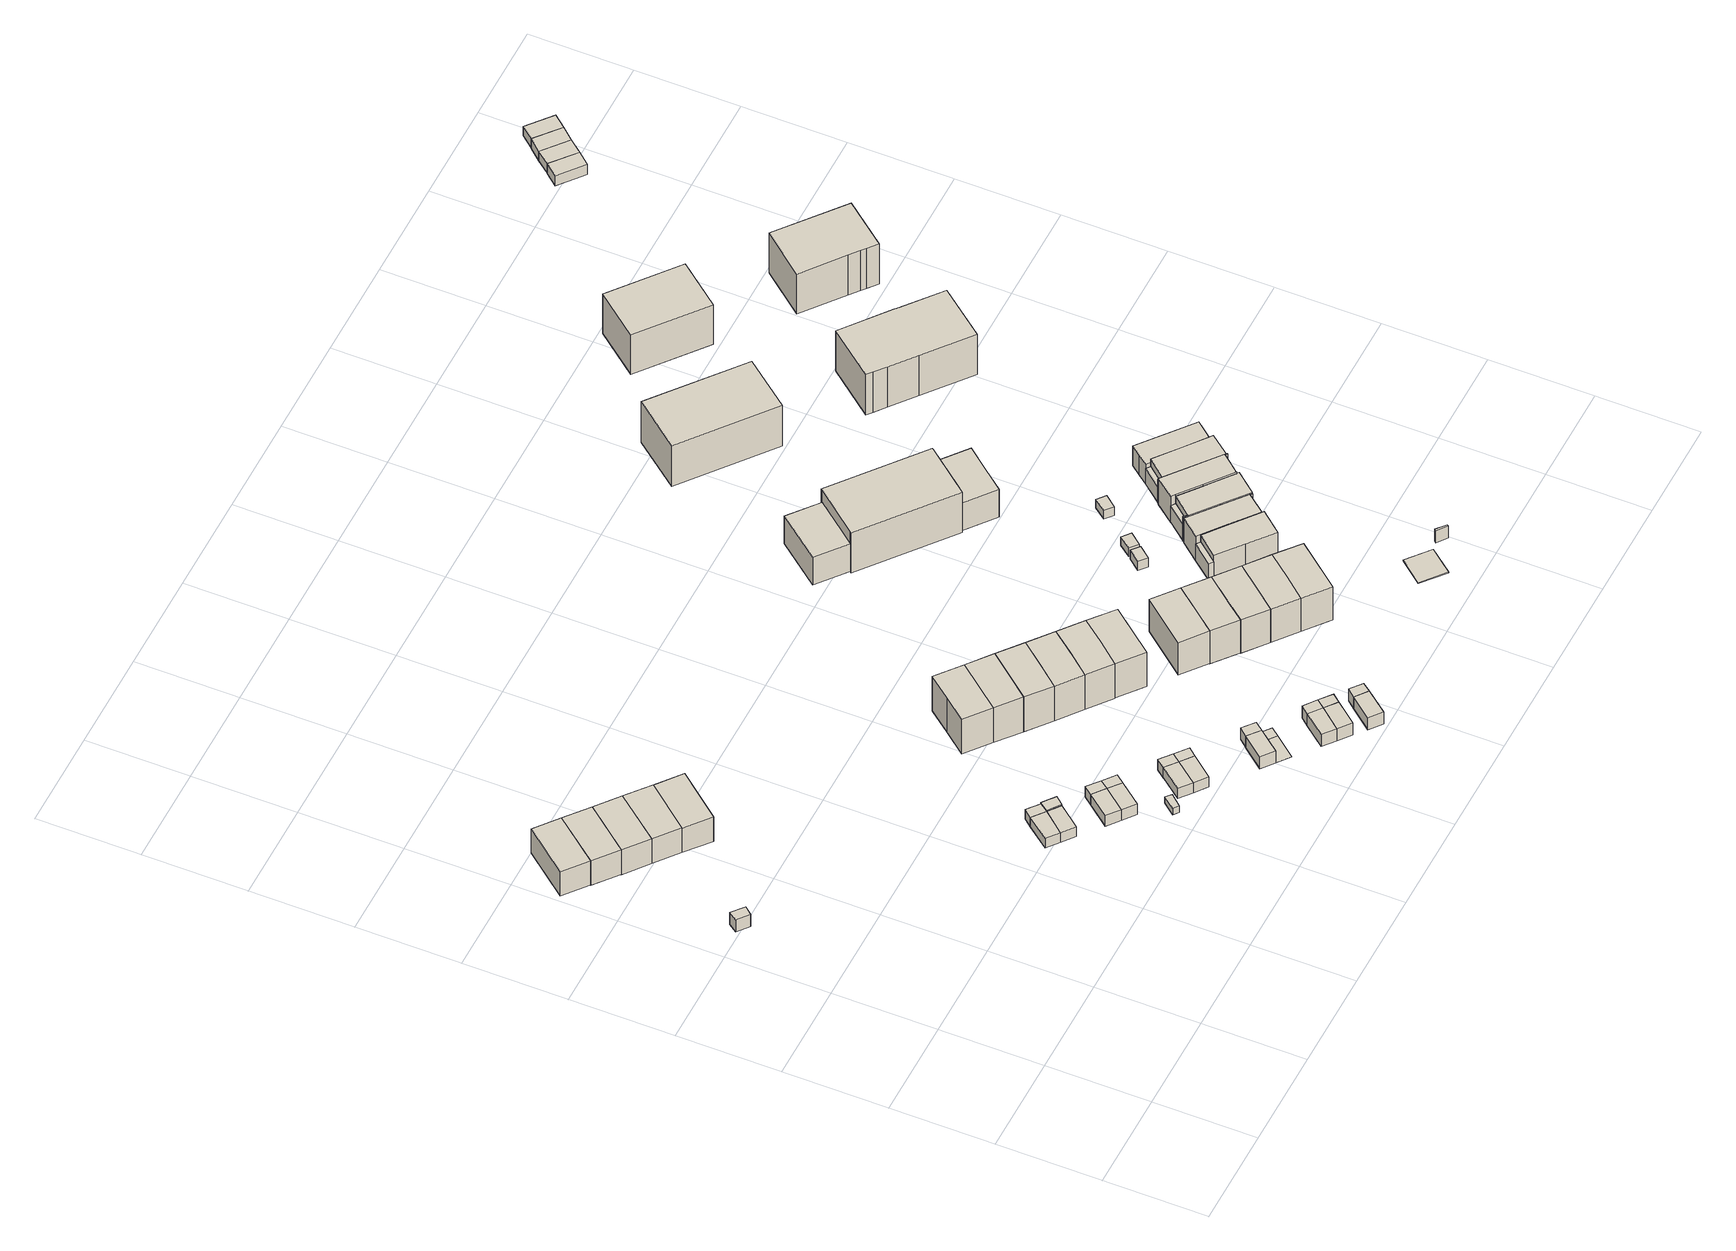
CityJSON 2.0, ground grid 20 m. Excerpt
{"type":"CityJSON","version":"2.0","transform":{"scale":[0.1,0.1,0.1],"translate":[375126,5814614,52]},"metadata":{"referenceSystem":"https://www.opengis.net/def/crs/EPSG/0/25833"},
"CityObjects":{
"building1":{"type":"Building","attributes":{"Gemeindeschluessel":"11000005","BezugspunktDach":"2200","function":"31001_1313","measuredHeight":3,"storeysAboveGround":1},"address":[{"country":"Germany","locality":"Berlin","thoroughfareNumber":"14 (1)","thoroughfareName":"Christoph-Kolumbus-Straße"}],"geometry":[{"type":"Solid","lod":"1","boundaries":[[[[0,1,2,3]],[[4,5,6,7]],[[4,7,3,2]],[[5,4,2,1]],[[6,5,1,0]],[[7,6,0,3]]]]}]},
"building2":{"type":"Building","attributes":{"Gemeindeschluessel":"11000005","BezugspunktDach":"2200","function":"31001_1010","measuredHeight":5.98,"storeysAboveGround":2},"address":[{"country":"Germany","locality":"Berlin","thoroughfareNumber":"14D","thoroughfareName":"Christoph-Kolumbus-Straße"}],"geometry":[{"type":"Solid","lod":"1","boundaries":[[[[8,9,10,11]],[[12,13,14,15]],[[12,15,11,10]],[[13,12,10,9]],[[14,13,9,8]],[[15,14,8,11]]]]}]},
"building3":{"type":"Building","attributes":{"Gemeindeschluessel":"11000005","BezugspunktDach":"2200","function":"31001_1010","measuredHeight":6.07,"storeysAboveGround":2},"address":[{"country":"Germany","locality":"Berlin","thoroughfareNumber":"14C","thoroughfareName":"Christoph-Kolumbus-Straße"}],"geometry":[{"type":"Solid","lod":"1","boundaries":[[[[16,17,9,8]],[[18,19,20,21]],[[18,21,8,9]],[[19,18,9,17]],[[20,19,17,16]],[[21,20,16,8]]]]}]},
"building4":{"type":"Building","attributes":{"Gemeindeschluessel":"11000005","BezugspunktDach":"2200","function":"31001_1010","measuredHeight":6.18,"storeysAboveGround":2},"address":[{"country":"Germany","locality":"Berlin","thoroughfareNumber":"14B","thoroughfareName":"Christoph-Kolumbus-Straße"}],"geometry":[{"type":"Solid","lod":"1","boundaries":[[[[22,23,17,16]],[[24,25,26,27]],[[24,27,16,17]],[[25,24,17,23]],[[26,25,23,22]],[[27,26,22,16]]]]}]},
"building5":{"type":"Building","attributes":{"Gemeindeschluessel":"11000005","BezugspunktDach":"2200","function":"31001_1010","measuredHeight":6.18,"storeysAboveGround":2},"address":[{"country":"Germany","locality":"Berlin","thoroughfareNumber":"14A","thoroughfareName":"Christoph-Kolumbus-Straße"}],"geometry":[{"type":"Solid","lod":"1","boundaries":[[[[28,29,23,22]],[[25,30,31,26]],[[25,26,22,23]],[[30,25,23,29]],[[31,30,29,28]],[[26,31,28,22]]]]}]},
"building6":{"type":"Building","attributes":{"Gemeindeschluessel":"11000005","BezugspunktDach":"2200","function":"31001_1010","measuredHeight":6.11,"storeysAboveGround":2},"address":[{"country":"Germany","locality":"Berlin","thoroughfareNumber":"14","thoroughfareName":"Christoph-Kolumbus-Straße"}],"geometry":[{"type":"Solid","lod":"1","boundaries":[[[[32,33,34,35]],[[30,36,37,31]],[[30,31,35,34]],[[36,30,34,33]],[[37,36,33,32]],[[31,37,32,35]]]]}]},
"building7":{"type":"Building","attributes":{"Gemeindeschluessel":"11000005","BezugspunktDach":"2200","function":"51009_1611","measuredHeight":2.38,"storeysAboveGround":0},"address":[{"country":"Germany","locality":"Berlin"}],"geometry":[{"type":"Solid","lod":"1","boundaries":[[[[38,39,40,41]],[[42,43,44,45]],[[42,45,41,40]],[[43,42,40,39]],[[44,43,39,38]],[[45,44,38,41]]]]}]},
"building8":{"type":"Building","attributes":{"Gemeindeschluessel":"11000005","BezugspunktDach":"2200","function":"51009_1611","measuredHeight":2.39,"storeysAboveGround":0},"address":[{"country":"Germany","locality":"Berlin"}],"geometry":[{"type":"Solid","lod":"1","boundaries":[[[[46,47,39,38]],[[43,48,49,44]],[[43,44,38,39]],[[48,43,39,47]],[[49,48,47,46]],[[44,49,46,38]]]]}]},
"building9":{"type":"Building","attributes":{"Gemeindeschluessel":"11000005","BezugspunktDach":"2200","function":"31001_1313","measuredHeight":2.39,"storeysAboveGround":1},"address":[{"country":"Germany","locality":"Berlin","thoroughfareNumber":"10E (1)","thoroughfareName":"Christoph-Kolumbus-Straße"}],"geometry":[{"type":"Solid","lod":"1","boundaries":[[[[39,50,51,40]],[[52,53,43,42]],[[52,42,40,51]],[[53,52,51,50]],[[43,53,50,39]],[[42,43,39,40]]]]}]},
"building10":{"type":"Building","attributes":{"Gemeindeschluessel":"11000005","BezugspunktDach":"2200","function":"31001_1313","measuredHeight":3.02,"storeysAboveGround":1},"address":[{"country":"Germany","locality":"Berlin","thoroughfareNumber":"10D (1)","thoroughfareName":"Christoph-Kolumbus-Straße"}],"geometry":[{"type":"Solid","lod":"1","boundaries":[[[[54,55,56,57,58,59]],[[60,61,62,63,64,65]],[[60,65,59,58]],[[61,60,58,57]],[[62,61,57,56]],[[63,62,56,55]],[[64,63,55,54]],[[65,64,54,59]]]]}]},
"building11":{"type":"Building","attributes":{"Gemeindeschluessel":"11000005","BezugspunktDach":"2200","function":"51009_1611","measuredHeight":2.7,"storeysAboveGround":0},"address":[{"country":"Germany","locality":"Berlin"}],"geometry":[{"type":"Solid","lod":"1","boundaries":[[[[66,67,68,69]],[[70,71,72,73]],[[70,73,69,68]],[[71,70,68,67]],[[72,71,67,66]],[[73,72,66,69]]]]}]},
"building12":{"type":"Building","attributes":{"Gemeindeschluessel":"11000005","BezugspunktDach":"2200","function":"51009_1611","measuredHeight":2.68,"storeysAboveGround":0},"address":[{"country":"Germany","locality":"Berlin"}],"geometry":[{"type":"Solid","lod":"1","boundaries":[[[[74,75,67,66]],[[71,76,77,72]],[[71,72,66,67]],[[76,71,67,75]],[[77,76,75,74]],[[72,77,74,66]]]]}]},
"building13":{"type":"Building","attributes":{"Gemeindeschluessel":"11000005","BezugspunktDach":"2200","function":"31001_2523","measuredHeight":1.56,"storeysAboveGround":1},"address":[{"country":"Germany","locality":"Berlin","thoroughfareNumber":"559","thoroughfareName":"Christoph-Kolumbus-Straße"}],"geometry":[{"type":"Solid","lod":"1","boundaries":[[[[78,79,80,81]],[[82,83,84,85]],[[82,85,81,80]],[[83,82,80,79]],[[84,83,79,78]],[[85,84,78,81]]]]}]},
"building14":{"type":"Building","attributes":{"Gemeindeschluessel":"11000005","BezugspunktDach":"2200","function":"31001_1313","measuredHeight":2.69,"storeysAboveGround":1},"address":[{"country":"Germany","locality":"Berlin","thoroughfareNumber":"10C (1)","thoroughfareName":"Christoph-Kolumbus-Straße"}],"geometry":[{"type":"Solid","lod":"1","boundaries":[[[[67,86,87,68]],[[88,89,71,70]],[[88,70,68,87]],[[89,88,87,86]],[[71,89,86,67]],[[70,71,67,68]]]]}]},
"building15":{"type":"Building","attributes":{"Gemeindeschluessel":"11000005","BezugspunktDach":"2200","function":"31001_1313","measuredHeight":2.76,"storeysAboveGround":1},"address":[{"country":"Germany","locality":"Berlin","thoroughfareNumber":"10B (1)","thoroughfareName":"Christoph-Kolumbus-Straße"}],"geometry":[{"type":"Solid","lod":"1","boundaries":[[[[75,90,86,67]],[[91,92,93,94]],[[91,94,67,86]],[[92,91,86,90]],[[93,92,90,75]],[[94,93,75,67]]]]}]},
"building16":{"type":"Building","attributes":{"Gemeindeschluessel":"11000005","BezugspunktDach":"2200","function":"51009_1611","measuredHeight":2.5,"storeysAboveGround":0},"address":[{"country":"Germany","locality":"Berlin"}],"geometry":[{"type":"Solid","lod":"1","boundaries":[[[[95,96,97,98]],[[99,100,101,102]],[[99,102,98,97]],[[100,99,97,96]],[[101,100,96,95]],[[102,101,95,98]]]]}]},
"building17":{"type":"Building","attributes":{"Gemeindeschluessel":"11000005","BezugspunktDach":"2200","function":"51009_1611","measuredHeight":2.52,"storeysAboveGround":0},"address":[{"country":"Germany","locality":"Berlin"}],"geometry":[{"type":"Solid","lod":"1","boundaries":[[[[103,104,96,95]],[[100,105,106,101]],[[100,101,95,96]],[[105,100,96,104]],[[106,105,104,103]],[[101,106,103,95]]]]}]},
"building18":{"type":"Building","attributes":{"Gemeindeschluessel":"11000005","BezugspunktDach":"2200","function":"31001_1313","measuredHeight":2.58,"storeysAboveGround":1},"address":[{"country":"Germany","locality":"Berlin","thoroughfareNumber":"10A (1)","thoroughfareName":"Christoph-Kolumbus-Straße"}],"geometry":[{"type":"Solid","lod":"1","boundaries":[[[[96,107,108,97]],[[109,110,111,112]],[[109,112,97,108]],[[110,109,108,107]],[[111,110,107,96]],[[112,111,96,97]]]]}]},
"building19":{"type":"Building","attributes":{"Gemeindeschluessel":"11000005","BezugspunktDach":"2200","function":"31001_1313","measuredHeight":2.49,"storeysAboveGround":1},"address":[{"country":"Germany","locality":"Berlin","thoroughfareNumber":"10 (3)","thoroughfareName":"Christoph-Kolumbus-Straße"}],"geometry":[{"type":"Solid","lod":"1","boundaries":[[[[104,113,107,96]],[[114,115,105,100]],[[114,100,96,107]],[[115,114,107,113]],[[105,115,113,104]],[[100,105,104,96]]]]}]},
"building20":{"type":"Building","attributes":{"Gemeindeschluessel":"11000005","BezugspunktDach":"2200","function":"31001_1010","measuredHeight":10.65,"storeysAboveGround":2},"address":[{"country":"Germany","locality":"Berlin","thoroughfareNumber":"10E","thoroughfareName":"Christoph-Kolumbus-Straße"}],"geometry":[{"type":"Solid","lod":"1","boundaries":[[[[116,117,118,119,120,121]],[[122,123,124,125,126,127]],[[122,127,121,120]],[[123,122,120,119]],[[124,123,119,118]],[[125,124,118,117]],[[126,125,117,116]],[[127,126,116,121]]]]}]},
"building21":{"type":"Building","attributes":{"Gemeindeschluessel":"11000005","BezugspunktDach":"2200","function":"51009_1611","measuredHeight":3.02,"storeysAboveGround":0},"address":[{"country":"Germany","locality":"Berlin"}],"geometry":[{"type":"Solid","lod":"1","boundaries":[[[[128,129,130,131]],[[132,133,134,135]],[[132,135,131,130]],[[133,132,130,129]],[[134,133,129,128]],[[135,134,128,131]]]]}]},
"building22":{"type":"Building","attributes":{"Gemeindeschluessel":"11000005","BezugspunktDach":"2200","function":"51009_1611","measuredHeight":0.075,"storeysAboveGround":0},"address":[{"country":"Germany","locality":"Berlin"}],"geometry":[{"type":"Solid","lod":"1","boundaries":[[[[136,137,138,139]],[[133,140,141,134]],[[133,134,139,138]],[[140,133,138,137]],[[141,140,137,136]],[[134,141,136,139]]]]}]},
"building23":{"type":"Building","attributes":{"Gemeindeschluessel":"11000005","BezugspunktDach":"2200","function":"31001_1010","measuredHeight":10.65,"storeysAboveGround":2},"address":[{"country":"Germany","locality":"Berlin","thoroughfareNumber":"10D","thoroughfareName":"Christoph-Kolumbus-Straße"}],"geometry":[{"type":"Solid","lod":"1","boundaries":[[[[142,143,118,116]],[[124,144,145,126]],[[124,126,116,118]],[[144,124,118,143]],[[145,144,143,142]],[[126,145,142,116]]]]}]},
"building24":{"type":"Building","attributes":{"Gemeindeschluessel":"11000005","BezugspunktDach":"2200","function":"31001_1313","measuredHeight":2.98,"storeysAboveGround":1},"address":[{"country":"Germany","locality":"Berlin","thoroughfareNumber":"1D (1)","thoroughfareName":"Ferdinand-Magellan-Straße"}],"geometry":[{"type":"Solid","lod":"1","boundaries":[[[[129,146,147,130]],[[148,149,138,150]],[[148,150,130,147]],[[149,148,147,146]],[[138,149,146,129]],[[150,138,129,130]]]]}]},
"building25":{"type":"Building","attributes":{"Gemeindeschluessel":"11000005","BezugspunktDach":"2200","function":"31001_1313","measuredHeight":0.05,"storeysAboveGround":1},"address":[{"country":"Germany","locality":"Berlin","thoroughfareNumber":"1C (1)","thoroughfareName":"Ferdinand-Magellan-Straße"}],"geometry":[{"type":"Solid","lod":"1","boundaries":[[[[137,151,149,138]],[[152,153,140,133]],[[152,133,138,149]],[[153,152,149,151]],[[140,153,151,137]],[[133,140,137,138]]]]}]},
"building26":{"type":"Building","attributes":{"Gemeindeschluessel":"11000005","BezugspunktDach":"2200","function":"31001_1010","measuredHeight":10.63,"storeysAboveGround":2},"address":[{"country":"Germany","locality":"Berlin","thoroughfareNumber":"10C","thoroughfareName":"Christoph-Kolumbus-Straße"}],"geometry":[{"type":"Solid","lod":"1","boundaries":[[[[154,155,156,143,157,142]],[[158,144,159,160,161,145]],[[158,145,142,157]],[[144,158,157,143]],[[159,144,143,156]],[[160,159,156,155]],[[161,160,155,154]],[[145,161,154,142]]]]}]},
"building27":{"type":"Building","attributes":{"Gemeindeschluessel":"11000005","BezugspunktDach":"2200","function":"51009_1611","measuredHeight":3,"storeysAboveGround":0},"address":[{"country":"Germany","locality":"Berlin"}],"geometry":[{"type":"Solid","lod":"1","boundaries":[[[[162,163,164,165]],[[166,167,168,169]],[[166,169,165,164]],[[167,166,164,163]],[[168,167,163,162]],[[169,168,162,165]]]]}]},
"building28":{"type":"Building","attributes":{"Gemeindeschluessel":"11000005","BezugspunktDach":"2200","function":"51009_1611","measuredHeight":3,"storeysAboveGround":0},"address":[{"country":"Germany","locality":"Berlin"}],"geometry":[{"type":"Solid","lod":"1","boundaries":[[[[170,171,163,162]],[[167,172,173,168]],[[167,168,162,163]],[[172,167,163,171]],[[173,172,171,170]],[[168,173,170,162]]]]}]},
"building29":{"type":"Building","attributes":{"Gemeindeschluessel":"11000005","BezugspunktDach":"2200","function":"31001_1010","measuredHeight":10.64,"storeysAboveGround":2},"address":[{"country":"Germany","locality":"Berlin","thoroughfareNumber":"10B","thoroughfareName":"Christoph-Kolumbus-Straße"}],"geometry":[{"type":"Solid","lod":"1","boundaries":[[[[174,175,176,156,154]],[[159,177,178,179,161]],[[159,161,154,156]],[[177,159,156,176]],[[178,177,176,175]],[[179,178,175,174]],[[161,179,174,154]]]]}]},
"building30":{"type":"Building","attributes":{"Gemeindeschluessel":"11000005","BezugspunktDach":"2200","function":"31001_1313","measuredHeight":3.01,"storeysAboveGround":1},"address":[{"country":"Germany","locality":"Berlin","thoroughfareNumber":"1B (1)","thoroughfareName":"Ferdinand-Magellan-Straße"}],"geometry":[{"type":"Solid","lod":"1","boundaries":[[[[163,180,181,164]],[[182,183,167,166]],[[182,166,164,181]],[[183,182,181,180]],[[167,183,180,163]],[[166,167,163,164]]]]}]},
"building31":{"type":"Building","attributes":{"Gemeindeschluessel":"11000005","BezugspunktDach":"2200","function":"31001_1313","measuredHeight":2.99,"storeysAboveGround":1},"address":[{"country":"Germany","locality":"Berlin","thoroughfareNumber":"1A (1)","thoroughfareName":"Ferdinand-Magellan-Straße"}],"geometry":[{"type":"Solid","lod":"1","boundaries":[[[[171,184,180,163]],[[183,185,172,167]],[[183,167,163,180]],[[185,183,180,184]],[[172,185,184,171]],[[167,172,171,163]]]]}]},
"building32":{"type":"Building","attributes":{"Gemeindeschluessel":"11000005","BezugspunktDach":"2200","function":"51009_1611","measuredHeight":3,"storeysAboveGround":0},"address":[{"country":"Germany","locality":"Berlin"}],"geometry":[{"type":"Solid","lod":"1","boundaries":[[[[186,187,188,189]],[[190,191,192,193]],[[190,193,189,188]],[[191,190,188,187]],[[192,191,187,186]],[[193,192,186,189]]]]}]},
"building33":{"type":"Building","attributes":{"Gemeindeschluessel":"11000005","BezugspunktDach":"2200","function":"31001_1010","measuredHeight":10.64,"storeysAboveGround":2},"address":[{"country":"Germany","locality":"Berlin","thoroughfareNumber":"10A","thoroughfareName":"Christoph-Kolumbus-Straße"}],"geometry":[{"type":"Solid","lod":"1","boundaries":[[[[194,195,196,176,174]],[[177,197,198,199,179]],[[177,179,174,176]],[[197,177,176,196]],[[198,197,196,195]],[[199,198,195,194]],[[179,199,194,174]]]]}]},
"building34":{"type":"Building","attributes":{"Gemeindeschluessel":"11000005","BezugspunktDach":"2200","function":"31001_1313","measuredHeight":3,"storeysAboveGround":1},"address":[{"country":"Germany","locality":"Berlin","thoroughfareNumber":"1 (1)","thoroughfareName":"Ferdinand-Magellan-Straße"}],"geometry":[{"type":"Solid","lod":"1","boundaries":[[[[187,200,201,188]],[[202,203,191,190]],[[202,190,188,201]],[[203,202,201,200]],[[191,203,200,187]],[[190,191,187,188]]]]}]},
"building35":{"type":"Building","attributes":{"Gemeindeschluessel":"11000005","BezugspunktDach":"2200","function":"31001_1010","measuredHeight":10.43,"storeysAboveGround":2},"address":[{"country":"Germany","locality":"Berlin","thoroughfareNumber":"10","thoroughfareName":"Christoph-Kolumbus-Straße"}],"geometry":[{"type":"Solid","lod":"1","boundaries":[[[[204,205,196,194]],[[206,207,208,209]],[[206,209,194,196]],[[207,206,196,205]],[[208,207,205,204]],[[209,208,204,194]]]]}]},
"building36":{"type":"Building","attributes":{"Gemeindeschluessel":"11000005","BezugspunktDach":"2200","function":"31001_1010","measuredHeight":10.18,"storeysAboveGround":2},"address":[{"country":"Germany","locality":"Berlin","thoroughfareNumber":"1D","thoroughfareName":"Ferdinand-Magellan-Straße"}],"geometry":[{"type":"Solid","lod":"1","boundaries":[[[[210,211,212,213,214]],[[215,216,217,218,219]],[[215,219,214,213]],[[216,215,213,212]],[[217,216,212,211]],[[218,217,211,210]],[[219,218,210,214]]]]}]},
"building37":{"type":"Building","attributes":{"Gemeindeschluessel":"11000005","BezugspunktDach":"2200","function":"31001_1010","measuredHeight":10.21,"storeysAboveGround":2},"address":[{"country":"Germany","locality":"Berlin","thoroughfareNumber":"1C","thoroughfareName":"Ferdinand-Magellan-Straße"}],"geometry":[{"type":"Solid","lod":"1","boundaries":[[[[220,221,222,223,212,211,224,210]],[[225,226,227,228,229,230,231,232]],[[225,232,210,224]],[[226,225,224,211]],[[227,226,211,212]],[[228,227,212,223]],[[229,228,223,222]],[[230,229,222,221]],[[231,230,221,220]],[[232,231,220,210]]]]}]},
"building38":{"type":"Building","attributes":{"Gemeindeschluessel":"11000005","BezugspunktDach":"2200","function":"31001_1010","measuredHeight":10.36,"storeysAboveGround":2},"address":[{"country":"Germany","locality":"Berlin","thoroughfareNumber":"1B","thoroughfareName":"Ferdinand-Magellan-Straße"}],"geometry":[{"type":"Solid","lod":"1","boundaries":[[[[233,234,235,223,220]],[[236,237,238,239,240]],[[236,240,220,223]],[[237,236,223,235]],[[238,237,235,234]],[[239,238,234,233]],[[240,239,233,220]]]]}]},
"building39":{"type":"Building","attributes":{"Gemeindeschluessel":"11000005","BezugspunktDach":"2200","function":"31001_1010","measuredHeight":10.36,"storeysAboveGround":2},"address":[{"country":"Germany","locality":"Berlin","thoroughfareNumber":"1A","thoroughfareName":"Ferdinand-Magellan-Straße"}],"geometry":[{"type":"Solid","lod":"1","boundaries":[[[[241,242,243,235,233]],[[237,244,245,246,239]],[[237,239,233,235]],[[244,237,235,243]],[[245,244,243,242]],[[246,245,242,241]],[[239,246,241,233]]]]}]},
"building40":{"type":"Building","attributes":{"Gemeindeschluessel":"11000005","BezugspunktDach":"2200","function":"31001_1010","measuredHeight":9.24,"storeysAboveGround":1},"address":[{"country":"Germany","locality":"Berlin","thoroughfareNumber":"15","thoroughfareName":"Ferdinand-Magellan-Straße"}],"geometry":[{"type":"Solid","lod":"1","boundaries":[[[[247,248,249,250,251]],[[252,253,254,255,256]],[[252,256,251,250]],[[253,252,250,249]],[[254,253,249,248]],[[255,254,248,247]],[[256,255,247,251]]]]}]},
"building41":{"type":"Building","attributes":{"Gemeindeschluessel":"11000005","BezugspunktDach":"2200","function":"31001_1010","measuredHeight":10.35,"storeysAboveGround":2},"address":[{"country":"Germany","locality":"Berlin","thoroughfareNumber":"1","thoroughfareName":"Ferdinand-Magellan-Straße"}],"geometry":[{"type":"Solid","lod":"1","boundaries":[[[[257,258,243,241]],[[244,259,260,246]],[[244,246,241,243]],[[259,244,243,258]],[[260,259,258,257]],[[246,260,257,241]]]]}]},
"building42":{"type":"Building","attributes":{"Gemeindeschluessel":"11000005","BezugspunktDach":"2200","function":"31001_1313","measuredHeight":2.15,"storeysAboveGround":1},"address":[{"country":"Germany","locality":"Berlin","thoroughfareNumber":"3 (1)","thoroughfareName":"Ferdinand-Magellan-Straße"}],"geometry":[{"type":"Solid","lod":"1","boundaries":[[[[261,262,263,264]],[[265,266,267,268]],[[265,268,264,263]],[[266,265,263,262]],[[267,266,262,261]],[[268,267,261,264]]]]}]},
"building43":{"type":"Building","attributes":{"Gemeindeschluessel":"11000005","BezugspunktDach":"2200","function":"51009_1610","measuredHeight":4.21,"storeysAboveGround":0},"address":[{"country":"Germany","locality":"Berlin"}],"geometry":[{"type":"Solid","lod":"1","boundaries":[[[[269,270,271,272]],[[273,274,275,276]],[[273,276,272,271]],[[274,273,271,270]],[[275,274,270,269]],[[276,275,269,272]]]]}]},
"building44":{"type":"Building","attributes":{"Gemeindeschluessel":"11000005","BezugspunktDach":"2200","function":"31001_1010","measuredHeight":12.54,"storeysAboveGround":2},"address":[{"country":"Germany","locality":"Berlin","thoroughfareNumber":"13","thoroughfareName":"Ferdinand-Magellan-Straße"}],"geometry":[{"type":"Solid","lod":"1","boundaries":[[[[277,278,279,280,281,282,283,284]],[[285,286,287,288,289,290,291,292]],[[285,292,284,283]],[[286,285,283,282]],[[287,286,282,281]],[[288,287,281,280]],[[289,288,280,279]],[[290,289,279,278]],[[291,290,278,277]],[[292,291,277,284]]]]}]},
"building45":{"type":"Building","attributes":{"Gemeindeschluessel":"11000005","BezugspunktDach":"2200","function":"31001_1313","measuredHeight":2.11,"storeysAboveGround":1},"address":[{"country":"Germany","locality":"Berlin","thoroughfareNumber":"5 (1)","thoroughfareName":"Ferdinand-Magellan-Straße"}],"geometry":[{"type":"Solid","lod":"1","boundaries":[[[[293,294,295,296]],[[297,298,299,300]],[[297,300,296,295]],[[298,297,295,294]],[[299,298,294,293]],[[300,299,293,296]]]]}]},
"building46":{"type":"Building","attributes":{"Gemeindeschluessel":"11000005","function":"31001_1010"},"address":[{"country":"Germany","locality":"Berlin","thoroughfareNumber":"3","thoroughfareName":"Ferdinand-Magellan-Straße"}],"children":["building46-1","building46-2"]},
"building46-1":{"type":"BuildingPart","attributes":{"BezugspunktDach":"2200","measuredHeight":7.62,"storeysAboveGround":1},"parents":["building46"],"geometry":[{"type":"MultiSurface","lod":"1","boundaries":[[[301,302,303,304,305,306,307]],[[274,308,309,310,311,312,275]],[[274,275,307,306]],[[274,306,313,314,308]],[[310,309,304,303]],[[311,310,303,302]],[[312,311,302,301]],[[275,312,301,307]],[[308,314,313,305]],[[309,308,305,304]]]}]},
"building46-2":{"type":"BuildingPart","attributes":{"BezugspunktDach":"2200","measuredHeight":8.14,"storeysAboveGround":1},"parents":["building46"],"geometry":[{"type":"MultiSurface","lod":"1","boundaries":[[[315,316,317,318,319,320,321,322,323,324,325]],[[326,327,328,329,330,331,332,309,314,274,273]],[[326,273,325,324]],[[327,326,324,323]],[[328,327,323,322]],[[329,328,322,321]],[[330,329,321,320]],[[331,330,320,319]],[[332,331,319,318]],[[309,332,318,317]],[[313,305,304,309,317,316]],[[306,313,314,316,315]],[[273,274,315,325]],[[314,308,305,313]],[[308,309,304,305]],[[274,314,313,306]]]}]},
"building47":{"type":"Building","attributes":{"Gemeindeschluessel":"11000005","BezugspunktDach":"2200","function":"31001_2463","measuredHeight":0.25,"storeysAboveGround":1},"address":[{"country":"Germany","locality":"Berlin","thoroughfareNumber":"6 (1)","thoroughfareName":"Christoph-Kolumbus-Straße"}],"geometry":[{"type":"Solid","lod":"1","boundaries":[[[[333,334,335,336]],[[337,338,339,340]],[[337,340,336,335]],[[338,337,335,334]],[[339,338,334,333]],[[340,339,333,336]]]]}]},
"building48":{"type":"Building","attributes":{"Gemeindeschluessel":"11000005","BezugspunktDach":"2200","function":"51009_1610","measuredHeight":4.11,"storeysAboveGround":0},"address":[{"country":"Germany","locality":"Berlin"}],"geometry":[{"type":"Solid","lod":"1","boundaries":[[[[341,342,343,344]],[[345,346,347,348]],[[345,348,344,343]],[[346,345,343,342]],[[347,346,342,341]],[[348,347,341,344]]]]}]},
"building49":{"type":"Building","attributes":{"Gemeindeschluessel":"11000005","BezugspunktDach":"2200","function":"31001_1010","measuredHeight":9.35,"storeysAboveGround":1},"address":[{"country":"Germany","locality":"Berlin","thoroughfareNumber":"11","thoroughfareName":"Ferdinand-Magellan-Straße"}],"geometry":[{"type":"Solid","lod":"1","boundaries":[[[[349,350,351,352,353,354]],[[355,356,357,358,359,360]],[[355,360,354,353]],[[356,355,353,352]],[[357,356,352,351]],[[358,357,351,350]],[[359,358,350,349]],[[360,359,349,354]]]]}]},
"building50":{"type":"Building","attributes":{"Gemeindeschluessel":"11000005","BezugspunktDach":"2200","function":"31001_1313","measuredHeight":2.07,"storeysAboveGround":1},"address":[{"country":"Germany","locality":"Berlin","thoroughfareNumber":"7 (1)","thoroughfareName":"Ferdinand-Magellan-Straße"}],"geometry":[{"type":"Solid","lod":"1","boundaries":[[[[361,362,363,364]],[[365,366,367,368]],[[365,368,364,363]],[[366,365,363,362]],[[367,366,362,361]],[[368,367,361,364]]]]}]},
"building51":{"type":"Building","attributes":{"Gemeindeschluessel":"11000005","BezugspunktDach":"2200","function":"51009_1610","measuredHeight":4.11,"storeysAboveGround":0},"address":[{"country":"Germany","locality":"Berlin"}],"geometry":[{"type":"Solid","lod":"1","boundaries":[[[[369,370,371,372]],[[373,374,375,376]],[[373,376,372,371]],[[374,373,371,370]],[[375,374,370,369]],[[376,375,369,372]]]]}]},
"building52":{"type":"Building","attributes":{"Gemeindeschluessel":"11000005","BezugspunktDach":"2200","function":"51009_1610","measuredHeight":3,"storeysAboveGround":0},"address":[{"country":"Germany","locality":"Berlin"}],"geometry":[{"type":"Solid","lod":"1","boundaries":[[[[377,378,379,380]],[[381,382,383,384]],[[381,384,380,379]],[[382,381,379,378]],[[383,382,378,377]],[[384,383,377,380]]]]}]},
"building53":{"type":"Building","attributes":{"Gemeindeschluessel":"11000005","function":"31001_1010"},"address":[{"country":"Germany","locality":"Berlin","thoroughfareNumber":"5","thoroughfareName":"Ferdinand-Magellan-Straße"}],"children":["building53-1","building53-2"]},
"building53-1":{"type":"BuildingPart","attributes":{"BezugspunktDach":"2200","measuredHeight":9.54,"storeysAboveGround":1},"parents":["building53"],"geometry":[{"type":"MultiSurface","lod":"1","boundaries":[[[385,386,387,388,389,390,391,392,393,394,395,396]],[[397,398,399,400,401,402,403,404,405,406,407,408]],[[397,408,396,395]],[[398,397,395,394]],[[399,398,394,393]],[[400,399,393,392]],[[401,400,392,391]],[[402,401,391,390]],[[403,402,390,389]],[[404,403,389,388]],[[405,404,388,387]],[[409,410,411,410,412,405,387,386]],[[406,405,413]],[[407,414,409,406,386,385]],[[408,407,385,396]],[[406,413,410,409]],[[413,405,412,410,411]],[[406,409,414,407]]]}]},
"building53-2":{"type":"BuildingPart","attributes":{"BezugspunktDach":"2200","measuredHeight":8.54,"storeysAboveGround":1},"parents":["building53"],"geometry":[{"type":"MultiSurface","lod":"1","boundaries":[[[415,416,417,418,419,420,412,410,414,421,422,423]],[[424,425,407,413,405,404,426,427,428,429,430,431]],[[424,431,423,422]],[[425,424,422,421]],[[407,425,421,414]],[[404,405,412,420]],[[426,404,420,419]],[[427,426,419,418]],[[428,427,418,417]],[[429,428,417,416]],[[430,429,416,415]],[[431,430,415,423]],[[413,406,409,410]],[[407,414,409,406]],[[405,413,410,412]]]}]},
"building54":{"type":"Building","attributes":{"Gemeindeschluessel":"11000005","BezugspunktDach":"2200","function":"31001_1010","measuredHeight":12.81,"storeysAboveGround":2},"address":[{"country":"Germany","locality":"Berlin","thoroughfareNumber":"17","thoroughfareName":"Ferdinand-Magellan-Straße"}],"geometry":[{"type":"Solid","lod":"1","boundaries":[[[[432,433,434,435]],[[436,437,438,439]],[[436,439,435,434]],[[437,436,434,433]],[[438,437,433,432]],[[439,438,432,435]]]]}]},
"building55":{"type":"Building","attributes":{"Gemeindeschluessel":"11000005","BezugspunktDach":"2200","function":"51009_1610","measuredHeight":3.9,"storeysAboveGround":0},"address":[{"country":"Germany","locality":"Berlin"}],"geometry":[{"type":"Solid","lod":"1","boundaries":[[[[440,441,442,443]],[[444,445,446,447]],[[444,447,443,442]],[[445,444,442,441]],[[446,445,441,440]],[[447,446,440,443]]]]}]},
"building56":{"type":"Building","attributes":{"Gemeindeschluessel":"11000005","BezugspunktDach":"2200","function":"51009_1610","measuredHeight":3.78,"storeysAboveGround":0},"address":[{"country":"Germany","locality":"Berlin"}],"geometry":[{"type":"Solid","lod":"1","boundaries":[[[[448,449,450,451]],[[452,453,454,455]],[[452,455,451,450]],[[453,452,450,449]],[[454,453,449,448]],[[455,454,448,451]]]]}]},
"building57":{"type":"Building","attributes":{"Gemeindeschluessel":"11000005","function":"31001_1010"},"address":[{"country":"Germany","locality":"Berlin","thoroughfareNumber":"7","thoroughfareName":"Ferdinand-Magellan-Straße"}],"children":["building57-1","building57-2"]},
"building57-1":{"type":"BuildingPart","attributes":{"BezugspunktDach":"2200","measuredHeight":8.22,"storeysAboveGround":1},"parents":["building57"],"geometry":[{"type":"MultiSurface","lod":"1","boundaries":[[[456,457,458,459,460,461,462,463,464,465,466]],[[447,446,445,467,468,469,470,471,472,473,474]],[[447,474,466,465]],[[446,447,465,464]],[[445,446,464,463]],[[475,476,463,462]],[[477,478,475,467,462,461]],[[469,468,461,460]],[[470,469,460,459]],[[471,470,459,458]],[[472,471,458,457]],[[473,472,457,456]],[[474,473,456,466]],[[467,445,476,475]],[[468,467,475,478,477]]]}]},
"building57-2":{"type":"BuildingPart","attributes":{"BezugspunktDach":"2200","measuredHeight":5.81,"storeysAboveGround":1},"parents":["building57"],"geometry":[{"type":"MultiSurface","lod":"1","boundaries":[[[476,478,479,480,481,482]],[[483,484,485,468,445,444]],[[483,444,482,481]],[[484,483,481,480]],[[485,484,480,479]],[[468,485,479,478]],[[444,445,476,482]],[[445,467,475,476]],[[468,478,475,467]]]}]},
"building58":{"type":"Building","attributes":{"Gemeindeschluessel":"11000005","BezugspunktDach":"2200","function":"51009_1610","measuredHeight":3.62,"storeysAboveGround":0},"address":[{"country":"Germany","locality":"Berlin"}],"geometry":[{"type":"Solid","lod":"1","boundaries":[[[[486,487,488,489]],[[490,491,492,493]],[[490,493,489,488]],[[491,490,488,487]],[[492,491,487,486]],[[493,492,486,489]]]]}]},
"building59":{"type":"Building","attributes":{"Gemeindeschluessel":"11000005","BezugspunktDach":"2200","function":"31001_1010","measuredHeight":12.68,"storeysAboveGround":2},"address":[{"country":"Germany","locality":"Berlin","thoroughfareNumber":"16","thoroughfareName":"Ferdinand-Magellan-Straße"}],"geometry":[{"type":"Solid","lod":"1","boundaries":[[[[494,495,496,497,498,499,500,501,502]],[[503,504,505,506,507,508,509,510,511]],[[503,511,502,501]],[[504,503,501,500]],[[505,504,500,499]],[[506,505,499,498]],[[507,506,498,497]],[[508,507,497,496]],[[509,508,496,495]],[[510,509,495,494]],[[511,510,494,502]]]]}]},
"building60":{"type":"Building","attributes":{"Gemeindeschluessel":"11000005","BezugspunktDach":"2200","function":"31001_1010","measuredHeight":12.28,"storeysAboveGround":2},"address":[{"country":"Germany","locality":"Berlin","thoroughfareNumber":"19","thoroughfareName":"Ferdinand-Magellan-Straße"}],"geometry":[{"type":"Solid","lod":"1","boundaries":[[[[512,513,514,515]],[[516,517,518,519]],[[516,519,515,514]],[[517,516,514,513]],[[518,517,513,512]],[[519,518,512,515]]]]}]},
"building61":{"type":"Building","attributes":{"Gemeindeschluessel":"11000005","BezugspunktDach":"2200","function":"51009_1610","measuredHeight":7.29,"storeysAboveGround":0},"address":[{"country":"Germany","locality":"Berlin"}],"geometry":[{"type":"Solid","lod":"1","boundaries":[[[[520,521,522,523]],[[524,525,505,526]],[[524,526,523,522]],[[525,524,522,521]],[[505,525,521,520]],[[526,505,520,523]]]]}]},
"building62":{"type":"Building","attributes":{"Gemeindeschluessel":"11000005","BezugspunktDach":"2200","function":"31001_1010","measuredHeight":12.31,"storeysAboveGround":2},"address":[{"country":"Germany","locality":"Berlin","thoroughfareNumber":"18","thoroughfareName":"Ferdinand-Magellan-Straße"}],"geometry":[{"type":"Solid","lod":"1","boundaries":[[[[527,528,529,530,531,532,533]],[[534,535,536,537,538,539,540]],[[534,540,533,532]],[[535,534,532,531]],[[536,535,531,530]],[[537,536,530,529]],[[538,537,529,528]],[[539,538,528,527]],[[540,539,527,533]]]]}]},
"building63":{"type":"Building","attributes":{"Gemeindeschluessel":"11000005","BezugspunktDach":"2200","function":"51009_1610","measuredHeight":7.67,"storeysAboveGround":0},"address":[{"country":"Germany","locality":"Berlin"}],"geometry":[{"type":"Solid","lod":"1","boundaries":[[[[541,542,543,544]],[[545,546,547,548]],[[545,548,544,543]],[[546,545,543,542]],[[547,546,542,541]],[[548,547,541,544]]]]}]},
"building64":{"type":"Building","attributes":{"Gemeindeschluessel":"11000005","BezugspunktDach":"2200","function":"31001_2463","measuredHeight":2.51,"storeysAboveGround":1},"address":[{"country":"Germany","locality":"Berlin","thoroughfareNumber":"19 (1)","thoroughfareName":"Ferdinand-Magellan-Straße"}],"geometry":[{"type":"Solid","lod":"1","boundaries":[[[[549,550,551,552]],[[553,554,555,556]],[[553,556,552,551]],[[554,553,551,550]],[[555,554,550,549]],[[556,555,549,552]]]]}]},
"building65":{"type":"Building","attributes":{"Gemeindeschluessel":"11000005","BezugspunktDach":"2200","function":"31001_2463","measuredHeight":2.46,"storeysAboveGround":1},"address":[{"country":"Germany","locality":"Berlin","thoroughfareNumber":"19 (2)","thoroughfareName":"Ferdinand-Magellan-Straße"}],"geometry":[{"type":"Solid","lod":"1","boundaries":[[[[550,557,558,551]],[[559,560,561,562]],[[559,562,551,558]],[[560,559,558,557]],[[561,560,557,550]],[[562,561,550,551]]]]}]},
"building66":{"type":"Building","attributes":{"Gemeindeschluessel":"11000005","BezugspunktDach":"2200","function":"31001_2463","measuredHeight":2.42,"storeysAboveGround":1},"address":[{"country":"Germany","locality":"Berlin","thoroughfareNumber":"19 (3)","thoroughfareName":"Ferdinand-Magellan-Straße"}],"geometry":[{"type":"Solid","lod":"1","boundaries":[[[[557,563,564,558]],[[565,566,560,559]],[[565,559,558,564]],[[566,565,564,563]],[[560,566,563,557]],[[559,560,557,558]]]]}]},
"building67":{"type":"Building","attributes":{"Gemeindeschluessel":"11000005","BezugspunktDach":"2200","function":"31001_2463","measuredHeight":2.36,"storeysAboveGround":1},"address":[{"country":"Germany","locality":"Berlin","thoroughfareNumber":"19 (4)","thoroughfareName":"Ferdinand-Magellan-Straße"}],"geometry":[{"type":"Solid","lod":"1","boundaries":[[[[563,567,568,564]],[[569,570,571,572]],[[569,572,564,568]],[[570,569,568,567]],[[571,570,567,563]],[[572,571,563,564]]]]}]}
},
"vertices":[
[78,787,40],[91,802,40],[68,821,40],[56,805,40],[68,821,10],[91,802,10],[78,787,10],[56,805,10],
[48,1073,74],[118,1160,74],[73,1196,74],[3,1109,74],[73,1196,14],[118,1160,14],[48,1073,14],[3,1109,14],
[93,1036,74],[163,1123,74],[118,1160,13],[163,1123,13],[93,1036,13],[48,1073,13],
[138,1000,74],[208,1087,74],[163,1123,12],[208,1087,12],[138,1000,12],[93,1036,12],
[183,964,74],[253,1050,74],[253,1050,12],[183,964,12],
[229,926,73],[300,1013,73],[253,1050,73],[183,964,73],[300,1013,12],[229,926,12],
[480,392,29],[515,434,29],[491,453,29],[457,410,29],[491,453,5],[515,434,5],[480,392,5],[457,410,5],
[504,373,29],[538,416,29],[538,416,5],[504,373,5],
[527,450,29],[504,469,29],[504,469,5],[527,450,5],
[526,425,32],[538,416,32],[551,431,32],[539,441,32],[527,450,32],[515,434,32],[527,450,4],[539,441,4],[551,431,4],[538,416,4],[526,425,4],[515,434,4],
[569,319,32],[604,362,32],[580,381,32],[546,338,32],[580,381,5],[604,362,5],[569,319,5],[546,338,5],
[593,300,32],[627,343,32],[627,343,5],[593,300,5],
[627,237,22],[646,259,22],[636,268,22],[617,245,22],[636,268,6],[646,259,6],[627,237,6],[617,245,6],
[616,378,32],[593,397,32],[593,397,5],[616,378,5],
[640,359,32],[616,378,4],[640,359,4],[627,343,4],[604,362,4],
[678,234,31],[712,277,31],[689,296,31],[655,253,31],[689,296,6],[712,277,6],[678,234,6],[655,253,6],
[702,216,31],[736,258,31],[736,258,6],[702,216,6],
[725,293,31],[702,312,31],[702,312,5],[725,293,5],[712,277,5],[689,296,5],
[749,274,31],[725,293,6],[749,274,6],
[642,592,92],[677,636,92],[712,679,92],[665,717,92],[630,673,92],[595,630,92],[630,673,5],[665,717,5],[712,679,5],[677,636,5],[642,592,5],[595,630,5],
[800,136,35],[834,178,35],[811,197,35],[777,155,35],[811,197,5],[834,178,5],[800,136,5],[777,155,5],
[824,117,6],[858,159,6],[834,178,6],[800,136,6],[858,159,5],[824,117,5],
[686,556,92],[757,643,92],[757,643,5],[686,556,5],
[847,194,35],[824,213,35],[824,213,6],[847,194,6],[811,197,6],
[871,175,6],[847,194,5],[871,175,5],
[731,519,92],[767,563,92],[802,606,92],[722,599,92],[722,599,5],[802,606,5],[767,563,5],[731,519,5],
[890,63,35],[925,105,35],[901,124,35],[867,82,35],[901,124,5],[925,105,5],[890,63,5],[867,82,5],
[914,44,35],[948,86,35],[948,86,5],[914,44,5],
[777,483,92],[812,526,92],[847,570,92],[847,570,5],[812,526,5],[777,483,5],
[938,121,35],[914,139,35],[914,139,5],[938,121,5],
[961,102,35],[961,102,5],
[959,7,35],[993,50,35],[970,68,35],[936,26,35],[970,68,5],[993,50,5],[959,7,5],[936,26,5],
[821,447,92],[857,490,92],[892,534,92],[892,534,5],[857,490,5],[821,447,5],
[1005,66,35],[983,84,35],[983,84,5],[1005,66,5],
[868,409,92],[938,496,92],[892,534,7],[938,496,7],[868,409,7],[821,447,7],
[961,334,88],[996,377,88],[1031,421,88],[985,458,88],[914,371,88],[985,458,7],[1031,421,7],[996,377,7],[961,334,7],[914,371,7],
[1006,297,88],[1034,333,88],[1041,341,88],[1076,384,88],[989,369,88],[989,369,6],[996,377,6],[1031,421,6],[1076,384,6],[1041,341,6],[1034,333,6],[1006,297,6],[961,334,6],
[1050,261,88],[1086,304,88],[1121,348,88],[1076,384,5],[1121,348,5],[1086,304,5],[1050,261,5],[1006,297,5],
[1095,225,88],[1131,268,88],[1166,312,88],[1166,312,5],[1131,268,5],[1095,225,5],
[891,975,85],[925,1017,85],[958,1059,85],[902,1104,85],[835,1020,85],[902,1104,16],[958,1059,16],[925,1017,16],[891,975,16],[835,1020,16],
[1142,187,88],[1212,274,88],[1212,274,5],[1142,187,5],
[1115,520,35],[1134,543,35],[1119,556,35],[1100,533,35],[1119,556,13],[1134,543,13],[1115,520,13],[1100,533,13],
[1145,411,45],[1178,451,45],[1170,457,45],[1138,417,45],[1170,457,3],[1178,451,3],[1145,411,3],[1138,417,3],
[1053,840,116],[1064,854,116],[1122,926,116],[1124,929,116],[960,1061,116],[958,1059,116],[891,975,116],[889,972,116],[891,975,15],[958,1059,15],[960,1061,15],[1124,929,15],[1122,926,15],[1064,854,15],[1053,840,15],[889,972,15],
[1137,547,35],[1156,570,35],[1140,583,35],[1122,560,35],[1140,583,14],[1156,570,14],[1137,547,14],[1122,560,14],
[1192,373,62],[1239,335,62],[1273,376,62],[1269,379,62],[1225,414,62],[1178,451,62],[1145,411,62],[1225,414,3],[1269,379,3],[1273,376,3],[1239,335,3],[1192,373,3],[1220,418,62],[1220,418,3],
[1178,451,64],[1220,418,64],[1269,379,64],[1296,413,64],[1300,410,64],[1301,411,64],[1297,414,64],[1248,454,64],[1207,487,64],[1200,493,64],[1170,457,64],[1200,493,3],[1207,487,3],[1248,454,3],[1297,414,3],[1301,411,3],[1300,410,3],[1296,413,3],
[1324,54,6],[1361,100,6],[1317,136,6],[1280,90,6],[1317,136,4],[1361,100,4],[1324,54,4],[1280,90,4],
[1208,489,47],[1239,526,47],[1231,532,47],[1201,495,47],[1231,532,6],[1239,526,6],[1208,489,6],[1201,495,6],
[1111,798,85],[1132,824,85],[1145,840,85],[1178,881,85],[1122,926,85],[1055,843,85],[1122,926,16],[1178,881,16],[1145,840,16],[1132,824,16],[1111,798,16],[1055,843,16],
[1198,622,35],[1217,645,35],[1201,658,35],[1183,635,35],[1201,658,14],[1217,645,14],[1198,622,14],[1183,635,14],
[1273,376,46],[1300,410,46],[1296,413,46],[1269,379,46],[1296,413,5],[1300,410,5],[1273,376,5],[1269,379,5],
[1397,88,34],[1399,91,34],[1381,106,34],[1378,103,34],[1381,106,4],[1399,91,4],[1397,88,4],[1378,103,4],
[1239,526,70],[1280,493,70],[1330,454,70],[1330,455,70],[1357,488,70],[1361,485,70],[1362,486,70],[1358,490,70],[1309,529,70],[1268,562,70],[1260,568,70],[1231,532,70],[1260,568,5],[1268,562,5],[1309,529,5],[1358,490,5],[1362,486,5],[1361,485,5],[1357,488,5],[1330,455,5],[1330,454,5],[1280,493,5],[1239,526,5],[1231,532,5],[1280,493,66],[1286,489,66],[1286,489,39],[1330,454,66],[1286,489,5],[1239,526,66],
[1207,487,66],[1254,449,66],[1297,414,66],[1301,411,66],[1334,451,66],[1330,455,66],[1208,489,66],[1201,495,66],[1200,493,66],[1201,495,5],[1208,489,5],[1334,451,5],[1301,411,5],[1297,414,5],[1254,449,5],[1207,487,5],[1200,493,5],
[1105,1201,119],[1176,1291,119],[1012,1423,119],[941,1333,119],[1012,1423,17],[1176,1291,17],[1105,1201,17],[941,1333,17],
[1269,564,46],[1300,601,46],[1292,607,46],[1262,570,46],[1292,607,7],[1300,601,7],[1269,564,7],[1262,570,7],
[1334,451,45],[1361,485,45],[1357,488,45],[1330,455,45],[1357,488,7],[1361,485,7],[1334,451,7],[1330,455,7],
[1268,562,65],[1315,524,65],[1358,490,65],[1362,486,65],[1394,527,65],[1390,530,65],[1347,564,65],[1300,601,65],[1269,564,65],[1262,570,65],[1260,568,65],[1347,564,7],[1390,530,7],[1394,527,7],[1362,486,7],[1358,490,7],[1315,524,7],[1268,562,7],[1260,568,7],[1347,564,56],[1300,601,56],[1390,530,34],[1390,530,56],
[1420,566,56],[1322,645,56],[1307,626,56],[1292,607,56],[1307,626,7],[1322,645,7],[1420,566,7],
[1394,527,45],[1424,563,45],[1420,566,45],[1390,530,45],[1420,566,8],[1424,563,8],[1394,527,8],[1390,530,8],
[1240,1093,119],[1261,1076,119],[1308,1038,119],[1393,969,119],[1464,1059,119],[1392,1117,119],[1387,1122,119],[1300,1191,119],[1229,1102,119],[1300,1191,18],[1387,1122,18],[1392,1117,18],[1464,1059,18],[1393,969,18],[1308,1038,18],[1261,1076,18],[1240,1093,18],[1229,1102,18],
[1268,1406,118],[1334,1489,118],[1212,1587,118],[1146,1504,118],[1212,1587,19],[1334,1489,19],[1268,1406,19],[1146,1504,19],
[1392,1117,91],[1394,1120,91],[1374,1136,91],[1372,1133,91],[1374,1136,18],[1394,1120,18],[1372,1133,18],
[1468,1245,119],[1486,1230,119],[1495,1223,119],[1513,1208,119],[1579,1291,119],[1458,1389,119],[1391,1306,119],[1458,1389,19],[1579,1291,19],[1513,1208,19],[1495,1223,19],[1486,1230,19],[1468,1245,19],[1391,1306,19],
[1529,1332,96],[1531,1334,96],[1510,1351,96],[1509,1348,96],[1510,1351,19],[1531,1334,19],[1529,1332,19],[1509,1348,19],
[1527,1761,54],[1547,1785,54],[1500,1824,54],[1480,1800,54],[1500,1824,29],[1547,1785,29],[1527,1761,29],[1480,1800,29],
[1567,1810,54],[1520,1849,54],[1520,1849,30],[1567,1810,30],[1547,1785,30],[1500,1824,30],
[1588,1834,54],[1541,1873,54],[1541,1873,30],[1588,1834,30],
[1608,1858,54],[1561,1897,54],[1561,1897,31],[1608,1858,31],[1588,1834,31],[1541,1873,31]
]}
